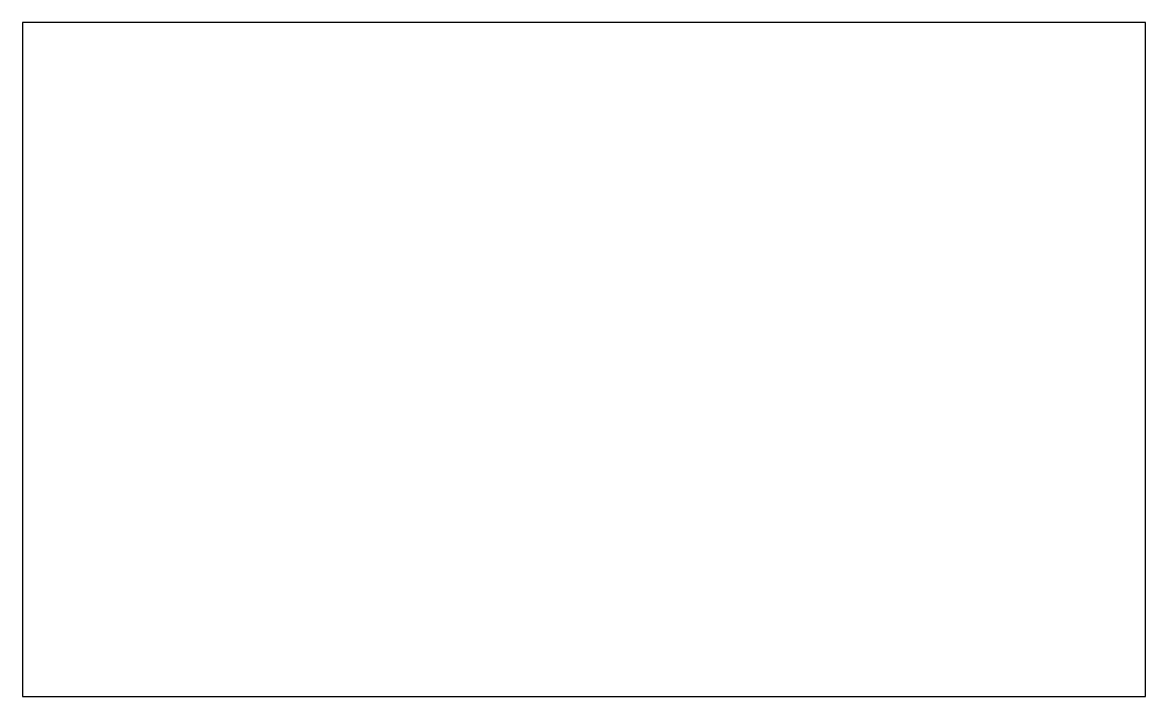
# Model space of a CAD drawing. Extents: x 0 to 2500, y 0 to 1500.
import ezdxf

# ---------------------------------------------------------------- set-up
doc = ezdxf.new("R2010")
doc.units = 0
doc.layers.add('A', color=7, linetype='Continuous')

msp = doc.modelspace()

# ---------------------------------------------------------------- linework, layer by layer
at = {"layer": 'A'}
msp.add_lwpolyline([(0, 0), (2500, 0), (2500, 1500), (0, 1500)], close=True, dxfattribs=at)

doc.saveas('drawing.dxf')
